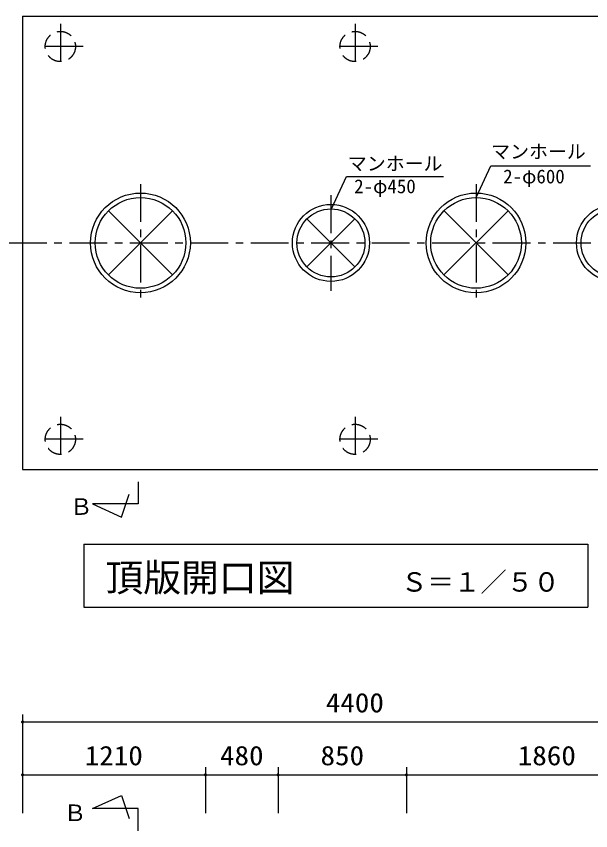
# Model space of a CAD drawing. Units: millimetres, scale not verified. Extents: x -14850 to 14850, y -10500 to 10500.
# Drawn here: x -10373 to -6572, y 2346 to 7737 of the extents above; entities that cross this region are included whole.
import ezdxf
from ezdxf.enums import TextEntityAlignment as Align

# ---------------------------------------------------------------- set-up
doc = ezdxf.new("R2010")
doc.units = ezdxf.units.MM
doc.header["$LTSCALE"] = 50
doc.linetypes.add('CHAIN1', pattern=[8, 5, -1, 1, -1])
doc.linetypes.add('DASHED2', pattern=[3, 2, -1])
for name, color, linetype, lineweight in [('0-0_0-2', 5, 'Continuous', 25), ('0-2_0-1', 5, 'Continuous', 25), ('0-4_0-3', 3, 'Continuous', 25), ('0-7_0-4', 3, 'Continuous', 25)]:
    doc.layers.add(name, color=color, linetype=linetype, lineweight=lineweight)
doc.styles.add('ＭＳ ゴシック', font='')
doc.styles.get('ＭＳ ゴシック').set_extended_font_data('MS Gothic')

msp = doc.modelspace()

# ---------------------------------------------------------------- linework, layer by layer
at = {"layer": '0-0_0-2', "color": 2}
for p, q in [((-10331.14, 3116.08), (-10331.14, 2461.62)), ((-10331.14, 3066.08), (-5931.14, 3066.08)), ((-9121.14, 2766.08), (-9121.14, 2461.62)), ((-8641.14, 2766.08), (-8641.14, 2461.62)), ((-7791.14, 2766.08), (-7791.14, 2461.62)), ((-10331.14, 2716.08), (-9121.14, 2716.08)), ((-9121.14, 2716.08), (-8641.14, 2716.08)), ((-8641.14, 2716.08), (-7791.14, 2716.08)), ((-7791.14, 2716.08), (-5931.14, 2716.08))]:
    msp.add_line(p, q, dxfattribs=at)
at = {"layer": '0-0_0-2'}
for points in [[(-10337.98, 3073.37), (-10331.14, 3066.08), (-10338.84, 3072.45)], [(-10337.02, 3074.17), (-10331.14, 3066.08), (-10337.98, 3073.37)], [(-10335.96, 3074.84), (-10331.14, 3066.08), (-10337.02, 3074.17)], [(-10334.82, 3075.38), (-10331.14, 3066.08), (-10335.96, 3074.84)], [(-10333.63, 3075.76), (-10331.14, 3066.08), (-10334.82, 3075.38)], [(-10332.39, 3076), (-10331.14, 3066.08), (-10333.63, 3075.76)], [(-10331.14, 3076.08), (-10331.14, 3066.08), (-10332.39, 3076)], [(-10330.51, 3076.06), (-10331.14, 3066.08), (-10331.14, 3076.08)], [(-10329.26, 3075.9), (-10331.14, 3066.08), (-10330.51, 3076.06)], [(-10328.05, 3075.59), (-10331.14, 3066.08), (-10329.26, 3075.9)], [(-10328.05, 3075.59), (-10321.14, 3066.08), (-10331.14, 3066.08)], [(-10326.88, 3075.13), (-10321.14, 3066.08), (-10328.05, 3075.59)], [(-10325.78, 3074.52), (-10321.14, 3066.08), (-10326.88, 3075.13)], [(-10324.76, 3073.78), (-10321.14, 3066.08), (-10325.78, 3074.52)], [(-10323.85, 3072.92), (-10321.14, 3066.08), (-10324.76, 3073.78)], [(-10323.05, 3071.96), (-10321.14, 3066.08), (-10323.85, 3072.92)], [(-10338.84, 3072.45), (-10341.14, 3066.08), (-10339.58, 3071.44)], [(-10338.84, 3072.45), (-10331.14, 3066.08), (-10341.14, 3066.08)], [(-10339.58, 3071.44), (-10341.14, 3066.08), (-10341.12, 3066.71)], [(-10331.14, 3066.08), (-10341.06, 3064.83), (-10341.14, 3066.08)], [(-10339.58, 3071.44), (-10341.12, 3066.71), (-10340.19, 3070.34)], [(-10340.19, 3070.34), (-10341.12, 3066.71), (-10340.96, 3067.95)], [(-10331.14, 3066.08), (-10340.82, 3063.59), (-10341.06, 3064.83)], [(-10340.19, 3070.34), (-10340.96, 3067.95), (-10340.65, 3069.17)], [(-10331.14, 3066.08), (-10340.44, 3062.4), (-10340.82, 3063.59)], [(-10331.14, 3066.08), (-10339.9, 3061.26), (-10340.44, 3062.4)], [(-10331.14, 3066.08), (-10339.23, 3060.2), (-10339.9, 3061.26)], [(-10331.14, 3066.08), (-10338.43, 3059.23), (-10339.23, 3060.2)], [(-10331.14, 3066.08), (-10337.51, 3058.37), (-10338.43, 3059.23)], [(-10331.14, 3066.08), (-10336.5, 3057.64), (-10337.51, 3058.37)], [(-10331.14, 3066.08), (-10335.4, 3057.03), (-10336.5, 3057.64)], [(-10331.14, 3066.08), (-10334.23, 3056.57), (-10335.4, 3057.03)], [(-10331.14, 3066.08), (-10333.01, 3056.26), (-10334.23, 3056.57)], [(-10331.14, 3056.08), (-10333.01, 3056.26), (-10331.14, 3066.08)], [(-10331.14, 3056.08), (-10331.77, 3056.1), (-10333.01, 3056.26)], [(-10321.14, 3066.08), (-10331.14, 3056.08), (-10331.14, 3066.08)], [(-10321.14, 3066.08), (-10329.89, 3056.16), (-10331.14, 3056.08)], [(-10321.14, 3066.08), (-10328.65, 3056.39), (-10329.89, 3056.16)], [(-10321.14, 3066.08), (-10327.46, 3056.78), (-10328.65, 3056.39)], [(-10321.14, 3066.08), (-10326.32, 3057.32), (-10327.46, 3056.78)], [(-10321.14, 3066.08), (-10325.26, 3057.99), (-10326.32, 3057.32)], [(-10321.14, 3066.08), (-10324.29, 3058.79), (-10325.26, 3057.99)], [(-10321.14, 3066.08), (-10323.43, 3059.7), (-10324.29, 3058.79)], [(-10321.14, 3066.08), (-10322.7, 3060.72), (-10323.43, 3059.7)], [(-10322.38, 3070.9), (-10321.14, 3066.08), (-10323.05, 3071.96)], [(-10321.16, 3065.45), (-10322.7, 3060.72), (-10321.14, 3066.08)], [(-10321.16, 3065.45), (-10322.09, 3061.82), (-10322.7, 3060.72)], [(-10321.84, 3069.76), (-10321.14, 3066.08), (-10322.38, 3070.9)], [(-10321.32, 3064.2), (-10322.09, 3061.82), (-10321.16, 3065.45)], [(-10321.32, 3064.2), (-10321.63, 3062.99), (-10322.09, 3061.82)], [(-10321.45, 3068.57), (-10321.14, 3066.08), (-10321.84, 3069.76)], [(-10321.22, 3067.33), (-10321.14, 3066.08), (-10321.45, 3068.57)], [(-10339.58, 2721.44), (-10341.14, 2716.08), (-10341.12, 2716.71)], [(-10339.58, 2721.44), (-10331.14, 2716.08), (-10341.14, 2716.08)], [(-10331.14, 2716.08), (-10341.06, 2714.83), (-10341.14, 2716.08)], [(-10339.58, 2721.44), (-10341.12, 2716.71), (-10340.19, 2720.34)], [(-10340.19, 2720.34), (-10341.12, 2716.71), (-10340.96, 2717.95)], [(-10331.14, 2716.08), (-10340.82, 2713.59), (-10341.06, 2714.83)], [(-10340.19, 2720.34), (-10340.96, 2717.95), (-10340.65, 2719.17)], [(-10331.14, 2716.08), (-10340.44, 2712.4), (-10340.82, 2713.59)], [(-10331.14, 2716.08), (-10339.9, 2711.26), (-10340.44, 2712.4)], [(-10331.14, 2716.08), (-10339.23, 2710.2), (-10339.9, 2711.26)], [(-10338.84, 2722.45), (-10331.14, 2716.08), (-10339.58, 2721.44)], [(-10331.14, 2716.08), (-10338.43, 2709.23), (-10339.23, 2710.2)], [(-10337.98, 2723.37), (-10331.14, 2716.08), (-10338.84, 2722.45)], [(-10331.14, 2716.08), (-10337.51, 2708.37), (-10338.43, 2709.23)], [(-10337.02, 2724.17), (-10331.14, 2716.08), (-10337.98, 2723.37)], [(-10331.14, 2716.08), (-10336.5, 2707.64), (-10337.51, 2708.37)], [(-10335.96, 2724.84), (-10331.14, 2716.08), (-10337.02, 2724.17)], [(-10331.14, 2716.08), (-10335.4, 2707.03), (-10336.5, 2707.64)], [(-10334.82, 2725.38), (-10331.14, 2716.08), (-10335.96, 2724.84)], [(-10331.14, 2716.08), (-10334.23, 2706.57), (-10335.4, 2707.03)], [(-10333.63, 2725.76), (-10331.14, 2716.08), (-10334.82, 2725.38)], [(-10331.14, 2716.08), (-10333.01, 2706.26), (-10334.23, 2706.57)], [(-10332.39, 2726), (-10331.14, 2716.08), (-10333.63, 2725.76)], [(-10331.14, 2706.08), (-10333.01, 2706.26), (-10331.14, 2716.08)], [(-10331.14, 2706.08), (-10331.77, 2706.1), (-10333.01, 2706.26)], [(-10331.14, 2726.08), (-10331.14, 2716.08), (-10332.39, 2726)], [(-10330.51, 2726.06), (-10331.14, 2716.08), (-10331.14, 2726.08)], [(-10329.26, 2725.9), (-10331.14, 2716.08), (-10330.51, 2726.06)], [(-10328.05, 2725.59), (-10331.14, 2716.08), (-10329.26, 2725.9)], [(-10328.05, 2725.59), (-10321.14, 2716.08), (-10331.14, 2716.08)], [(-10321.14, 2716.08), (-10331.14, 2706.08), (-10331.14, 2716.08)], [(-10321.14, 2716.08), (-10329.89, 2706.16), (-10331.14, 2706.08)], [(-10321.14, 2716.08), (-10328.65, 2706.39), (-10329.89, 2706.16)], [(-10321.14, 2716.08), (-10327.46, 2706.78), (-10328.65, 2706.39)], [(-10326.88, 2725.13), (-10321.14, 2716.08), (-10328.05, 2725.59)], [(-10321.14, 2716.08), (-10326.32, 2707.32), (-10327.46, 2706.78)], [(-10325.78, 2724.52), (-10321.14, 2716.08), (-10326.88, 2725.13)], [(-10321.14, 2716.08), (-10325.26, 2707.99), (-10326.32, 2707.32)], [(-10324.76, 2723.78), (-10321.14, 2716.08), (-10325.78, 2724.52)], [(-10321.14, 2716.08), (-10324.29, 2708.79), (-10325.26, 2707.99)], [(-10323.85, 2722.92), (-10321.14, 2716.08), (-10324.76, 2723.78)], [(-10321.14, 2716.08), (-10323.43, 2709.7), (-10324.29, 2708.79)], [(-10323.05, 2721.96), (-10321.14, 2716.08), (-10323.85, 2722.92)], [(-10321.14, 2716.08), (-10322.7, 2710.72), (-10323.43, 2709.7)], [(-10322.38, 2720.9), (-10321.14, 2716.08), (-10323.05, 2721.96)], [(-10321.14, 2716.08), (-10322.09, 2711.82), (-10322.7, 2710.72)], [(-10321.84, 2719.76), (-10321.14, 2716.08), (-10322.38, 2720.9)], [(-10321.16, 2715.45), (-10322.09, 2711.82), (-10321.14, 2716.08)], [(-10321.32, 2714.2), (-10322.09, 2711.82), (-10321.16, 2715.45)], [(-10321.32, 2714.2), (-10321.63, 2712.99), (-10322.09, 2711.82)], [(-10321.45, 2718.57), (-10321.14, 2716.08), (-10321.84, 2719.76)], [(-10321.22, 2717.33), (-10321.14, 2716.08), (-10321.45, 2718.57)], [(-9128.85, 2722.45), (-9131.14, 2716.08), (-9129.59, 2721.44)], [(-9128.85, 2722.45), (-9121.14, 2716.08), (-9131.14, 2716.08)], [(-9129.59, 2721.44), (-9131.14, 2716.08), (-9131.12, 2716.71)], [(-9121.14, 2716.08), (-9131.06, 2714.83), (-9131.14, 2716.08)], [(-9129.59, 2721.44), (-9131.12, 2716.71), (-9130.19, 2720.34)], [(-9130.19, 2720.34), (-9131.12, 2716.71), (-9130.97, 2717.95)], [(-9121.14, 2716.08), (-9130.83, 2713.59), (-9131.06, 2714.83)], [(-9130.19, 2720.34), (-9130.97, 2717.95), (-9130.65, 2719.17)], [(-9121.14, 2716.08), (-9130.44, 2712.4), (-9130.83, 2713.59)], [(-9121.14, 2716.08), (-9129.91, 2711.26), (-9130.44, 2712.4)], [(-9121.14, 2716.08), (-9129.23, 2710.2), (-9129.91, 2711.26)], [(-9121.14, 2716.08), (-9128.43, 2709.23), (-9129.23, 2710.2)], [(-9127.99, 2723.37), (-9121.14, 2716.08), (-9128.85, 2722.45)], [(-9121.14, 2716.08), (-9127.52, 2708.37), (-9128.43, 2709.23)], [(-9127.02, 2724.17), (-9121.14, 2716.08), (-9127.99, 2723.37)], [(-9121.14, 2716.08), (-9126.5, 2707.64), (-9127.52, 2708.37)], [(-9125.96, 2724.84), (-9121.14, 2716.08), (-9127.02, 2724.17)], [(-9121.14, 2716.08), (-9125.4, 2707.03), (-9126.5, 2707.64)], [(-9124.82, 2725.38), (-9121.14, 2716.08), (-9125.96, 2724.84)], [(-9121.14, 2716.08), (-9124.23, 2706.57), (-9125.4, 2707.03)], [(-9123.63, 2725.76), (-9121.14, 2716.08), (-9124.82, 2725.38)], [(-9121.14, 2716.08), (-9123.02, 2706.26), (-9124.23, 2706.57)], [(-9122.4, 2726), (-9121.14, 2716.08), (-9123.63, 2725.76)], [(-9121.14, 2706.08), (-9123.02, 2706.26), (-9121.14, 2716.08)], [(-9121.14, 2706.08), (-9121.77, 2706.1), (-9123.02, 2706.26)], [(-9121.14, 2726.08), (-9121.14, 2716.08), (-9122.4, 2726)], [(-9120.51, 2726.06), (-9121.14, 2716.08), (-9121.14, 2726.08)], [(-9119.27, 2725.9), (-9121.14, 2716.08), (-9120.51, 2726.06)], [(-9118.05, 2725.59), (-9121.14, 2716.08), (-9119.27, 2725.9)], [(-9118.05, 2725.59), (-9111.14, 2716.08), (-9121.14, 2716.08)], [(-9111.14, 2716.08), (-9121.14, 2706.08), (-9121.14, 2716.08)], [(-9111.14, 2716.08), (-9119.89, 2706.16), (-9121.14, 2706.08)], [(-9111.14, 2716.08), (-9118.66, 2706.39), (-9119.89, 2706.16)], [(-9111.14, 2716.08), (-9117.46, 2706.78), (-9118.66, 2706.39)], [(-9116.88, 2725.13), (-9111.14, 2716.08), (-9118.05, 2725.59)], [(-9111.14, 2716.08), (-9116.32, 2707.32), (-9117.46, 2706.78)], [(-9115.78, 2724.52), (-9111.14, 2716.08), (-9116.88, 2725.13)], [(-9111.14, 2716.08), (-9115.26, 2707.99), (-9116.32, 2707.32)], [(-9114.77, 2723.78), (-9111.14, 2716.08), (-9115.78, 2724.52)], [(-9111.14, 2716.08), (-9114.3, 2708.79), (-9115.26, 2707.99)], [(-9113.85, 2722.92), (-9111.14, 2716.08), (-9114.77, 2723.78)], [(-9111.14, 2716.08), (-9113.44, 2709.7), (-9114.3, 2708.79)], [(-9113.05, 2721.96), (-9111.14, 2716.08), (-9113.85, 2722.92)], [(-9111.14, 2716.08), (-9112.7, 2710.72), (-9113.44, 2709.7)], [(-9112.38, 2720.9), (-9111.14, 2716.08), (-9113.05, 2721.96)], [(-9111.16, 2715.45), (-9112.7, 2710.72), (-9111.14, 2716.08)], [(-9111.16, 2715.45), (-9112.09, 2711.82), (-9112.7, 2710.72)], [(-9111.84, 2719.76), (-9111.14, 2716.08), (-9112.38, 2720.9)], [(-9111.32, 2714.2), (-9112.09, 2711.82), (-9111.16, 2715.45)], [(-9111.32, 2714.2), (-9111.63, 2712.99), (-9112.09, 2711.82)], [(-9111.46, 2718.57), (-9111.14, 2716.08), (-9111.84, 2719.76)], [(-9111.22, 2717.33), (-9111.14, 2716.08), (-9111.46, 2718.57)], [(-8648.85, 2722.45), (-8651.14, 2716.08), (-8649.59, 2721.44)], [(-8648.85, 2722.45), (-8641.14, 2716.08), (-8651.14, 2716.08)], [(-8649.59, 2721.44), (-8651.14, 2716.08), (-8651.12, 2716.71)], [(-8641.14, 2716.08), (-8651.06, 2714.83), (-8651.14, 2716.08)], [(-8649.59, 2721.44), (-8651.12, 2716.71), (-8650.19, 2720.34)], [(-8650.19, 2720.34), (-8651.12, 2716.71), (-8650.97, 2717.95)], [(-8641.14, 2716.08), (-8650.83, 2713.59), (-8651.06, 2714.83)], [(-8650.19, 2720.34), (-8650.97, 2717.95), (-8650.65, 2719.17)], [(-8641.14, 2716.08), (-8650.44, 2712.4), (-8650.83, 2713.59)], [(-8641.14, 2716.08), (-8649.91, 2711.26), (-8650.44, 2712.4)], [(-8641.14, 2716.08), (-8649.23, 2710.2), (-8649.91, 2711.26)], [(-8641.14, 2716.08), (-8648.43, 2709.23), (-8649.23, 2710.2)], [(-8647.99, 2723.37), (-8641.14, 2716.08), (-8648.85, 2722.45)], [(-8641.14, 2716.08), (-8647.52, 2708.37), (-8648.43, 2709.23)], [(-8647.02, 2724.17), (-8641.14, 2716.08), (-8647.99, 2723.37)], [(-8641.14, 2716.08), (-8646.5, 2707.64), (-8647.52, 2708.37)], [(-8645.96, 2724.84), (-8641.14, 2716.08), (-8647.02, 2724.17)], [(-8641.14, 2716.08), (-8645.4, 2707.03), (-8646.5, 2707.64)], [(-8644.82, 2725.38), (-8641.14, 2716.08), (-8645.96, 2724.84)], [(-8641.14, 2716.08), (-8644.23, 2706.57), (-8645.4, 2707.03)], [(-8643.63, 2725.76), (-8641.14, 2716.08), (-8644.82, 2725.38)], [(-8641.14, 2716.08), (-8643.02, 2706.26), (-8644.23, 2706.57)], [(-8642.4, 2726), (-8641.14, 2716.08), (-8643.63, 2725.76)], [(-8641.14, 2706.08), (-8643.02, 2706.26), (-8641.14, 2716.08)], [(-8641.14, 2706.08), (-8641.77, 2706.1), (-8643.02, 2706.26)], [(-8641.14, 2726.08), (-8641.14, 2716.08), (-8642.4, 2726)], [(-8640.51, 2726.06), (-8641.14, 2716.08), (-8641.14, 2726.08)], [(-8639.27, 2725.9), (-8641.14, 2716.08), (-8640.51, 2726.06)], [(-8638.05, 2725.59), (-8641.14, 2716.08), (-8639.27, 2725.9)], [(-8638.05, 2725.59), (-8631.14, 2716.08), (-8641.14, 2716.08)], [(-8631.14, 2716.08), (-8641.14, 2706.08), (-8641.14, 2716.08)], [(-8631.14, 2716.08), (-8639.89, 2706.16), (-8641.14, 2706.08)], [(-8631.14, 2716.08), (-8638.66, 2706.39), (-8639.89, 2706.16)], [(-8631.14, 2716.08), (-8637.46, 2706.78), (-8638.66, 2706.39)], [(-8636.88, 2725.13), (-8631.14, 2716.08), (-8638.05, 2725.59)], [(-8631.14, 2716.08), (-8636.33, 2707.32), (-8637.46, 2706.78)], [(-8635.78, 2724.52), (-8631.14, 2716.08), (-8636.88, 2725.13)], [(-8631.14, 2716.08), (-8635.26, 2707.99), (-8636.33, 2707.32)], [(-8634.77, 2723.78), (-8631.14, 2716.08), (-8635.78, 2724.52)], [(-8631.14, 2716.08), (-8634.3, 2708.79), (-8635.26, 2707.99)], [(-8633.85, 2722.92), (-8631.14, 2716.08), (-8634.77, 2723.78)], [(-8631.14, 2716.08), (-8633.44, 2709.7), (-8634.3, 2708.79)], [(-8633.05, 2721.96), (-8631.14, 2716.08), (-8633.85, 2722.92)], [(-8631.14, 2716.08), (-8632.7, 2710.72), (-8633.44, 2709.7)], [(-8632.38, 2720.9), (-8631.14, 2716.08), (-8633.05, 2721.96)], [(-8631.16, 2715.45), (-8632.7, 2710.72), (-8631.14, 2716.08)], [(-8631.16, 2715.45), (-8632.09, 2711.82), (-8632.7, 2710.72)], [(-8631.84, 2719.76), (-8631.14, 2716.08), (-8632.38, 2720.9)], [(-8631.32, 2714.2), (-8632.09, 2711.82), (-8631.16, 2715.45)], [(-8631.32, 2714.2), (-8631.63, 2712.99), (-8632.09, 2711.82)], [(-8631.46, 2718.57), (-8631.14, 2716.08), (-8631.84, 2719.76)], [(-8631.22, 2717.33), (-8631.14, 2716.08), (-8631.46, 2718.57)], [(-7798.85, 2722.45), (-7801.14, 2716.08), (-7801.12, 2716.71)], [(-7798.85, 2722.45), (-7791.14, 2716.08), (-7801.14, 2716.08)], [(-7791.14, 2716.08), (-7801.06, 2714.83), (-7801.14, 2716.08)], [(-7798.85, 2722.45), (-7801.12, 2716.71), (-7799.59, 2721.44)], [(-7799.59, 2721.44), (-7801.12, 2716.71), (-7800.97, 2717.95)], [(-7791.14, 2716.08), (-7800.83, 2713.59), (-7801.06, 2714.83)], [(-7799.59, 2721.44), (-7800.97, 2717.95), (-7800.19, 2720.34)], [(-7800.19, 2720.34), (-7800.97, 2717.95), (-7800.65, 2719.17)], [(-7791.14, 2716.08), (-7800.44, 2712.4), (-7800.83, 2713.59)], [(-7791.14, 2716.08), (-7799.91, 2711.26), (-7800.44, 2712.4)], [(-7791.14, 2716.08), (-7799.23, 2710.2), (-7799.91, 2711.26)], [(-7791.14, 2716.08), (-7798.43, 2709.23), (-7799.23, 2710.2)], [(-7797.99, 2723.37), (-7791.14, 2716.08), (-7798.85, 2722.45)], [(-7791.14, 2716.08), (-7797.52, 2708.37), (-7798.43, 2709.23)], [(-7797.02, 2724.17), (-7791.14, 2716.08), (-7797.99, 2723.37)], [(-7791.14, 2716.08), (-7796.5, 2707.64), (-7797.52, 2708.37)], [(-7795.96, 2724.84), (-7791.14, 2716.08), (-7797.02, 2724.17)], [(-7791.14, 2716.08), (-7795.4, 2707.03), (-7796.5, 2707.64)], [(-7794.82, 2725.38), (-7791.14, 2716.08), (-7795.96, 2724.84)], [(-7791.14, 2716.08), (-7794.23, 2706.57), (-7795.4, 2707.03)], [(-7793.63, 2725.76), (-7791.14, 2716.08), (-7794.82, 2725.38)], [(-7791.14, 2706.08), (-7794.23, 2706.57), (-7791.14, 2716.08)], [(-7791.14, 2706.08), (-7793.02, 2706.26), (-7794.23, 2706.57)], [(-7792.4, 2726), (-7791.14, 2716.08), (-7793.63, 2725.76)], [(-7791.14, 2706.08), (-7791.77, 2706.1), (-7793.02, 2706.26)], [(-7791.14, 2726.08), (-7791.14, 2716.08), (-7792.4, 2726)], [(-7790.51, 2726.06), (-7791.14, 2716.08), (-7791.14, 2726.08)], [(-7789.27, 2725.9), (-7791.14, 2716.08), (-7790.51, 2726.06)], [(-7788.05, 2725.59), (-7791.14, 2716.08), (-7789.27, 2725.9)], [(-7786.88, 2725.13), (-7791.14, 2716.08), (-7788.05, 2725.59)], [(-7786.88, 2725.13), (-7781.14, 2716.08), (-7791.14, 2716.08)], [(-7781.14, 2716.08), (-7791.14, 2706.08), (-7791.14, 2716.08)], [(-7781.14, 2716.08), (-7789.89, 2706.16), (-7791.14, 2706.08)], [(-7781.14, 2716.08), (-7788.66, 2706.39), (-7789.89, 2706.16)], [(-7781.14, 2716.08), (-7787.46, 2706.78), (-7788.66, 2706.39)], [(-7781.14, 2716.08), (-7786.32, 2707.32), (-7787.46, 2706.78)], [(-7785.78, 2724.52), (-7781.14, 2716.08), (-7786.88, 2725.13)], [(-7781.14, 2716.08), (-7785.26, 2707.99), (-7786.32, 2707.32)], [(-7784.77, 2723.78), (-7781.14, 2716.08), (-7785.78, 2724.52)], [(-7781.14, 2716.08), (-7784.3, 2708.79), (-7785.26, 2707.99)], [(-7783.85, 2722.92), (-7781.14, 2716.08), (-7784.77, 2723.78)], [(-7781.14, 2716.08), (-7783.44, 2709.7), (-7784.3, 2708.79)], [(-7783.05, 2721.96), (-7781.14, 2716.08), (-7783.85, 2722.92)], [(-7781.14, 2716.08), (-7782.7, 2710.72), (-7783.44, 2709.7)], [(-7782.38, 2720.9), (-7781.14, 2716.08), (-7783.05, 2721.96)], [(-7781.16, 2715.45), (-7782.7, 2710.72), (-7781.14, 2716.08)], [(-7781.32, 2714.2), (-7782.7, 2710.72), (-7781.16, 2715.45)], [(-7781.32, 2714.2), (-7782.09, 2711.82), (-7782.7, 2710.72)], [(-7781.84, 2719.76), (-7781.14, 2716.08), (-7782.38, 2720.9)], [(-7781.63, 2712.99), (-7782.09, 2711.82), (-7781.32, 2714.2)], [(-7781.46, 2718.57), (-7781.14, 2716.08), (-7781.84, 2719.76)], [(-7781.22, 2717.33), (-7781.14, 2716.08), (-7781.46, 2718.57)]]:
    msp.add_solid(points, dxfattribs=at)
at = {"layer": '0-2_0-1', "color": 2}
for p, q in [((-10331.14, 7736.87), (-10331.14, 4736.87)), ((-10331.14, 7736.87), (-5931.14, 7736.87)), ((-10331.14, 4736.87), (-5931.14, 4736.87))]:
    msp.add_line(p, q, dxfattribs=at)
at = {"layer": '0-2_0-1', "color": 2, "linetype": 'CHAIN1'}
for p, q in [((-10081.14, 7686.87), (-10081.14, 7386.87)), ((-8131.14, 7686.87), (-8131.14, 7386.87)), ((-9931.14, 7536.87), (-10231.14, 7536.87)), ((-7981.14, 7536.87), (-8281.14, 7536.87)), ((-10081.14, 5086.87), (-10081.14, 4786.87)), ((-8131.14, 5086.87), (-8131.14, 4786.87)), ((-9931.14, 4936.87), (-10231.14, 4936.87)), ((-7981.14, 4936.87), (-8281.14, 4936.87))]:
    msp.add_line(p, q, dxfattribs=at)
at = {"layer": '0-2_0-1', "color": 3}
for p, q in [((-9566.14, 4655.66), (-9566.14, 4509.29)), ((-9566.14, 4509.29), (-9867.64, 4509.29)), ((-9566.14, 2346.46), (-9566.14, 2492.82))]:
    msp.add_line(p, q, dxfattribs=at)
for points in [[(-9867.64, 4509.29), (-9677.31, 4422.78), (-9625.4, 4574.17)], [(-9566.14, 2492.82), (-9867.64, 2492.82), (-9677.31, 2579.34), (-9625.4, 2427.93)]]:
    msp.add_lwpolyline(points, dxfattribs=at)
at = {"layer": '0-2_0-1', "color": 2, "linetype": 'DASHED2'}
for centre in [(-10081.14, 7536.87), (-8131.14, 7536.87), (-10081.14, 4936.87), (-8131.14, 4936.87)]:
    msp.add_circle(centre, 100, dxfattribs=at)
at = {"layer": '0-4_0-3', "color": 4}
for p, q in [((-7331.14, 6536.87), (-7233.92, 6746.84)), ((-7233.92, 6746.84), (-6574.42, 6746.84)), ((-8287.16, 6461.84), (-8187.76, 6676.51)), ((-8187.76, 6676.51), (-7546.18, 6676.51))]:
    msp.add_line(p, q, dxfattribs=at)
at = {"layer": '0-4_0-3', "linetype": 'CHAIN1'}
for p, q in [((-9551.14, 6625.49), (-9551.14, 5845.91)), ((-7331.14, 6625.49), (-7331.14, 5845.91)), ((-8291.14, 6552.24), (-8291.14, 5919.16)), ((-10421.01, 6236.87), (-5801.06, 6236.87))]:
    msp.add_line(p, q, dxfattribs=at)
at = {"layer": '0-4_0-3'}
for p, q in [((-9763.03, 6024.98), (-9339.01, 6449)), ((-9762.93, 6448.66), (-9339.01, 6024.74)), ((-7543.03, 6024.98), (-7119.01, 6449)), ((-7542.93, 6448.66), (-7119.01, 6024.74)), ((-8450.24, 6395.97), (-8132.04, 6077.77)), ((-8450.24, 6077.77), (-8132.04, 6395.97))]:
    msp.add_line(p, q, dxfattribs=at)
for centre, radius in [((-9551.14, 6236.87), 330), ((-9551.14, 6236.87), 300), ((-7331.14, 6236.87), 330), ((-7331.14, 6236.87), 300), ((-8291.14, 6236.87), 255), ((-6411.14, 6236.87), 255), ((-8291.14, 6236.87), 225), ((-6411.14, 6236.87), 225)]:
    msp.add_circle(centre, radius, dxfattribs=at)
at = {"layer": '0-7_0-4'}
for p, q in [((-9925.73, 4242.06), (-6592.39, 4242.06)), ((-6592.39, 4242.06), (-6592.39, 3825.4))]:
    msp.add_line(p, q, dxfattribs=at)
msp.add_lwpolyline([(-9925.73, 4242.06), (-9925.73, 3825.4), (-6592.39, 3825.4)], dxfattribs=at)

# ---------------------------------------------------------------- texts
at = {"layer": '0-0_0-2', "color": 4, "style": 'ＭＳ ゴシック', "width": 1.1}
for s, p in [('4400', (-8324.89, 3091.08)), ('1210', (-9919.89, 2741.08)), ('480', (-9024.89, 2741.08)), ('850', (-8359.89, 2741.08)), ('1860', (-7054.89, 2741.08))]:
    msp.add_text(s, height=128.4, dxfattribs=at).set_placement(p, align=Align.BOTTOM_LEFT)
at = {"layer": '0-2_0-1', "color": 4, "style": 'ＭＳ ゴシック'}
for p in [(-10018.13, 4403.99), (-10059.12, 2376.87)]:
    msp.add_text('Ｂ', height=110, dxfattribs=at).set_placement(p, align=Align.BOTTOM_LEFT)
at = {"layer": '0-4_0-3', "color": 4, "style": 'ＭＳ ゴシック'}
for s, p in [('マンホール', (-7230.9, 6768.14)), ('マンホール', (-8178.92, 6689.07)), ('2-φ600', (-7151.32, 6603.38)), ('2-φ450', (-8137.03, 6538.28))]:
    msp.add_text(s, height=91.79, dxfattribs=at).set_placement(p, align=Align.BOTTOM_LEFT)
at = {"layer": '0-7_0-4', "color": 4, "style": 'ＭＳ ゴシック'}
for s, height, p in [('頂版開口図', 183.3, (-9782.4, 3874.96)), ('Ｓ＝１／５０', 128.4, (-7828.03, 3890.27))]:
    msp.add_text(s, height=height, dxfattribs=at).set_placement(p, align=Align.BOTTOM_LEFT)

doc.saveas('drawing.dxf')
